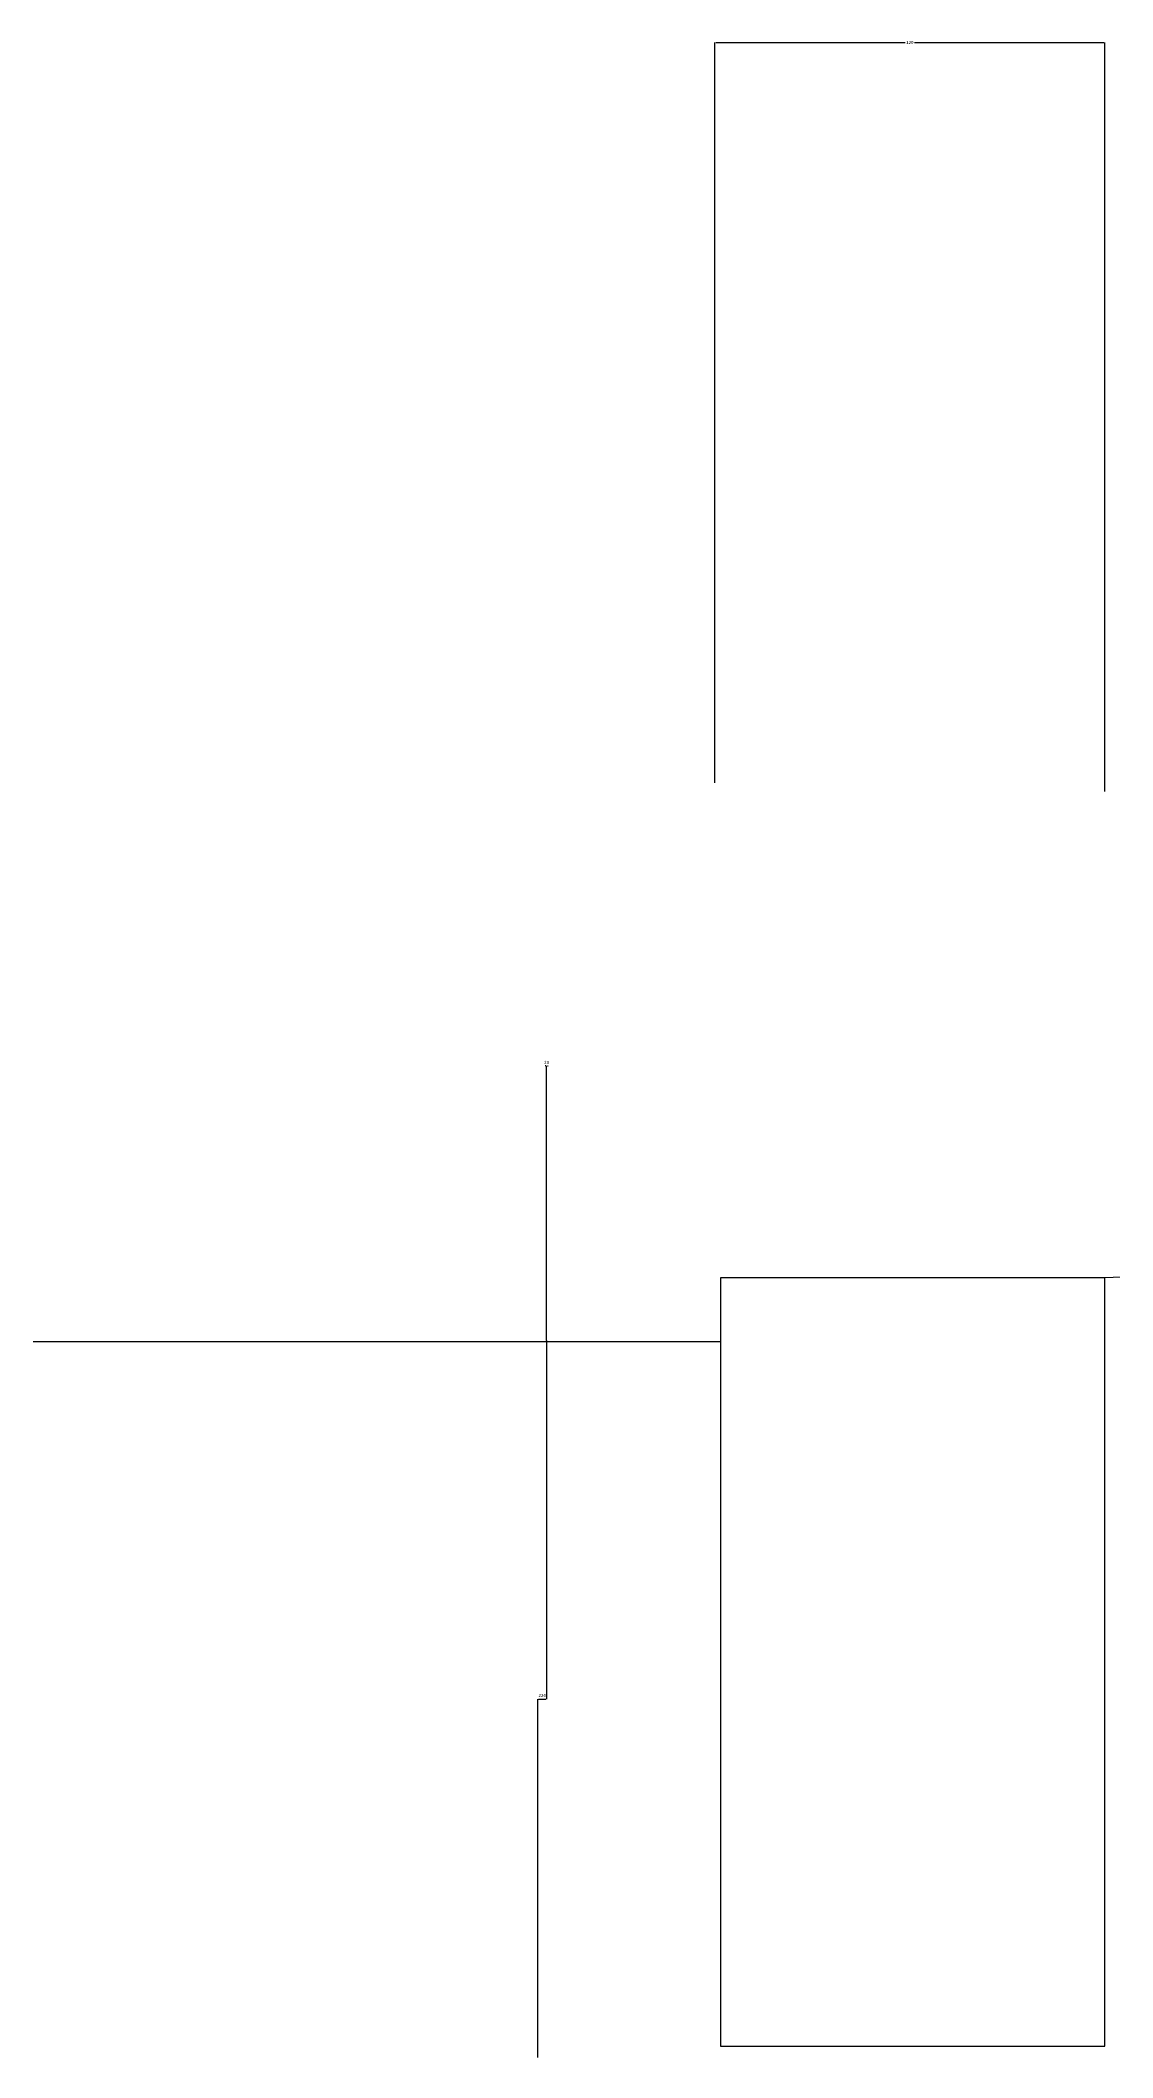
# Model space of a CAD drawing. Header units: metres. Extents: x 5226 to 7582, y 12202 to 13481.
# Drawn here: x 5684 to 6019, y 12600 to 13230 of the extents above; entities that cross this region are included whole.
import ezdxf

# ---------------------------------------------------------------- set-up
doc = ezdxf.new("R2010")
doc.units = ezdxf.units.M
doc.layers.add('PUB_DIM', color=3, linetype='Continuous')
doc.dimstyles.get("Standard").update_dxf_attribs({"dimtxt": 2.5, "dimasz": 2.5, "dimexe": 1.25, "dimexo": 0.625, "dimtad": 1, "dimcen": 2.5, "dimazin": 3, "dimtfac": 1, "dimtmove": 0, "dimatfit": 3})

# ---------------------------------------------------------------- blocks, each defined once
blk = doc.blocks.new('*D1')
for p, q in [((5842.27, 12823.53), (5842.27, 12711.52)), ((5839.51, 12599.5), (5839.51, 12711.52)), ((5839.76, 12711.52), (5842.02, 12711.52))]:
    blk.add_line(p, q)
at = {"layer": 'Defpoints'}
for p in [(5842.27, 12823.53), (5839.51, 12711.52), (5839.51, 12599.5)]:
    blk.add_point(p, dxfattribs=at)
at = {"layer": 'PUB_DIM', "insert": (5840.89, 12712.645), "char_height": 1, "attachment_point": 5}
blk.add_mtext('220', dxfattribs=at)
blk = doc.blocks.new('*D2')
for p, q in [((5842.02, 12909.27), (5841.77, 12909.27)), ((5842.27, 12823.53), (5842.27, 12909.27)), ((5842.27, 12845.66), (5842.27, 12909.27)), ((5842.27, 12909.27), (5842.27, 12909.27)), ((5842.52, 12909.27), (5842.77, 12909.27))]:
    blk.add_line(p, q)
at = {"layer": 'Defpoints'}
for p in [(5842.27, 12909.27), (5842.27, 12845.66), (5842.27, 12823.53)]:
    blk.add_point(p, dxfattribs=at)
at = {"layer": 'PUB_DIM', "insert": (5842.27, 12910.395), "char_height": 1, "attachment_point": 5}
blk.add_mtext('20', dxfattribs=at)
blk = doc.blocks.new('*D3')
for p, q in [((5894.82, 12997.74), (5894.82, 13229)), ((5895.07, 13229), (5954.165, 13229)), ((5957.165, 13229), (6016.26, 13229)), ((6016.51, 12994.98), (6016.51, 13229))]:
    blk.add_line(p, q)
at = {"layer": 'Defpoints'}
for p in [(5894.82, 13229), (5894.82, 12997.74), (6016.51, 12994.98)]:
    blk.add_point(p, dxfattribs=at)
at = {"layer": 'PUB_DIM', "insert": (5955.665, 13229), "char_height": 1, "attachment_point": 5}
blk.add_mtext('120', dxfattribs=at)

msp = doc.modelspace()

# ---------------------------------------------------------------- linework, layer by layer
for points in [[(7198.68, 12890.34), (6016.59, 12843.06)], [(5896.59, 12843.06), (5896.59, 12603.06)], [(6016.59, 12843.06), (5896.59, 12843.06)], [(6016.59, 12603.06), (6016.59, 12843.06)], [(5896.59, 12823.06), (5226.11, 12823.06)], [(5896.59, 12603.06), (6016.59, 12603.06)]]:
    msp.add_lwpolyline(points)

# ---------------------------------------------------------------- dimensions: what is measured, and where the dimension line sits
at = {"layer": 'PUB_DIM'}
for base, p1, p2, text, picture, middle in [((5894.82, 13229), (5894.82, 12997.74), (6016.51, 12994.98), '120', '*D3', (5955.665, 13229)), ((5842.27, 12909.27), (5842.27, 12823.53), (5842.27, 12845.66), '20', '*D2', (5842.27, 12910.395)), ((5839.51, 12711.52), (5839.51, 12599.5), (5842.27, 12823.53), '220', '*D1', (5840.89, 12712.645))]:
    dim = msp.add_linear_dim(base=base, p1=p1, p2=p2, text=text, dimstyle='Standard', dxfattribs=at)
    dim.commit()
    dim.dimension.update_dxf_attribs({"geometry": picture, "text_midpoint": middle})

doc.saveas('drawing.dxf')
